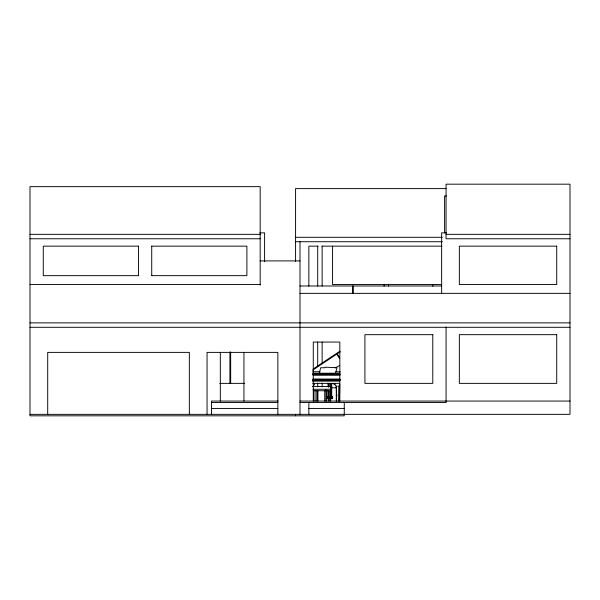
<?xml version="1.0" encoding="UTF-8"?>
<svg xmlns="http://www.w3.org/2000/svg" width="600" height="600" viewBox="0 0 600 600"><rect width="100%" height="100%" fill="white"/><g stroke="black" fill="none" stroke-linecap="round" stroke-linejoin="round"><path stroke-width="0.9" d="M338.528 401.062L338.805 386.145L340.013 384.78M339.45 401.062L339.728 386.145L338.805 386.145M319.23 373.207L320.707 367.733L325.02 367.733L325.17 367.185L337.005 367.733L335.52 373.207M313.178 386.332L314.678 384.097M313.11 369.053L339.885 351.202M312.668 370.2L340.2 351.84M326.34 398.033L328.237 397.59L326.197 398.34M329.032 397.59L327.157 398.25L328.11 398.25M446.062 188.61L295.575 188.61L295.575 261.405M446.46 195.983L444.592 195.983L444.592 232.868M259.77 232.868L264.593 232.868L264.593 261.757M446.46 232.868L441.638 232.868L441.638 293.805M30 234.345L260.168 234.345M446.062 234.345L570 234.345M295.575 237.292L442.327 237.292M30 238.77L260.168 238.77M570 238.77L446.062 238.77L446.062 184.178L570 184.178L570 414.345L30 414.345M295.575 241.725L442.327 241.725M138.547 246.15L43.275 246.15L43.275 275.655L138.547 275.655M151.62 246.15L246.885 246.15L246.885 275.655L151.62 275.655M318.173 246.15L308.85 246.15L308.85 286.215M321.9 246.15L441.787 246.15M260.168 260.903L300 260.903M30 284.505L260.168 284.505M441.787 284.505L332.46 284.505L332.46 246.15M300 285.983L441.638 285.983M300 293.362L570 293.362M30 322.868L570 322.868M30 327.293L570 327.293M312.705 371.73L320.085 371.73M335.933 371.73L340.252 371.73M312.668 373.207L340.005 373.207M312.772 373.987L339.585 373.987M312.608 374.7L340.35 374.7M313.065 375.112L339.877 375.112M313.072 379.095L339.892 379.095M340.222 379.403L312.48 379.403L340.222 379.515M312.795 380.228L340.065 380.228M312.562 380.407L340.065 380.407M312.675 381.15L339.495 381.15M219.772 383.362L244.485 383.362M312.66 383.362L339.593 383.362M333.735 384.097L335.272 384.097M334.35 384.097L336.33 386.332L337.252 386.332M312.555 386.543L330.885 386.543M331.215 387.787L336.007 387.787M312.975 389.265L330.6 389.265M313.282 390.735L329.888 390.735L329.888 401.062M336.285 395.168L337.192 395.168M330.472 397.59L331.11 397.59M329.077 398.34L328.59 398.25M278.055 401.062L211.478 401.062L211.478 414.345M300 401.062L570 401.062M211.478 402.54L277.822 402.54M300 402.54L446.062 402.54L446.062 327.015M211.478 408.442L277.822 408.442M308.85 408.442L344.265 408.442M339.72 357.81L337.733 354.697L337.267 354.825L339.668 358.733M336.33 386.332L336.608 401.062M432.787 284.235L432.787 286.215M388.522 284.235L388.522 286.095M384.097 284.235L384.097 286.095M353.115 285.983L353.115 293.362M352.748 285.983L352.748 293.362M344.265 402.54L344.265 415.822L30 415.822L30 186.637L260.168 186.637L260.168 285.053M339.832 401.062L339.832 342.053L313.275 342.053L313.282 401.062M339.495 380.228L339.517 381.33M336.48 395.168L336.48 401.062M336.285 385.942L336.285 401.062M331.733 383.362L331.733 396.638M331.642 396.638L331.642 398.678M331.335 383.362L331.335 396.638M330.63 383.362L330.6 401.062M329.123 383.362L329.123 386.903M328.718 383.362L328.718 386.903M328.718 390.442L328.718 396.638M328.642 390.735L328.642 401.062M328.425 383.362L328.425 386.903M328.425 390.442L328.425 396.638M328.02 383.362L328.02 386.903M328.02 390.442L328.02 396.638M326.67 390.735L326.67 401.062M325.95 389.265L325.95 401.062M324.712 390.735L324.712 401.062M322.132 246.15L322.132 286.095M322.132 342.127L322.132 363.562M322.132 383.13L322.132 386.857M317.933 390.735L317.933 401.062M317.707 246.15L317.707 286.095M317.707 342.127L317.707 366.353M317.707 383.13L317.707 386.857M317.22 390.735L317.22 401.062M315.975 390.735L315.975 401.062M314.002 390.735L314.002 401.062M308.85 402.54L308.85 414.345M300 241.725L300 414.345M295.575 414.345L295.575 415.822M277.868 414.345L277.868 352.38L207.053 352.38L207.053 414.345M243.938 352.35L243.938 401.062M230.655 352.005L230.655 383.362M229.92 352.005L229.92 383.362M220.327 352.35L220.327 401.062M189.345 414.345L189.345 352.38L47.707 352.38L47.707 414.345M151.725 246.15L151.725 275.655M138.442 246.15L138.442 275.655M339.757 365.362A14.565 3.637 -26.6 0 1 335.085 367.935M556.725 246.15L459.345 246.15L459.345 284.505L556.725 284.505L556.725 246.15M432.787 334.673L364.92 334.673L364.92 383.362L432.787 383.362L432.787 334.673M556.725 334.673L459.345 334.673L459.345 383.362L556.725 383.362L556.725 334.673M332.647 396.638L326.85 396.638L326.85 398.678L332.647 398.678L332.647 396.638"/></g></svg>
